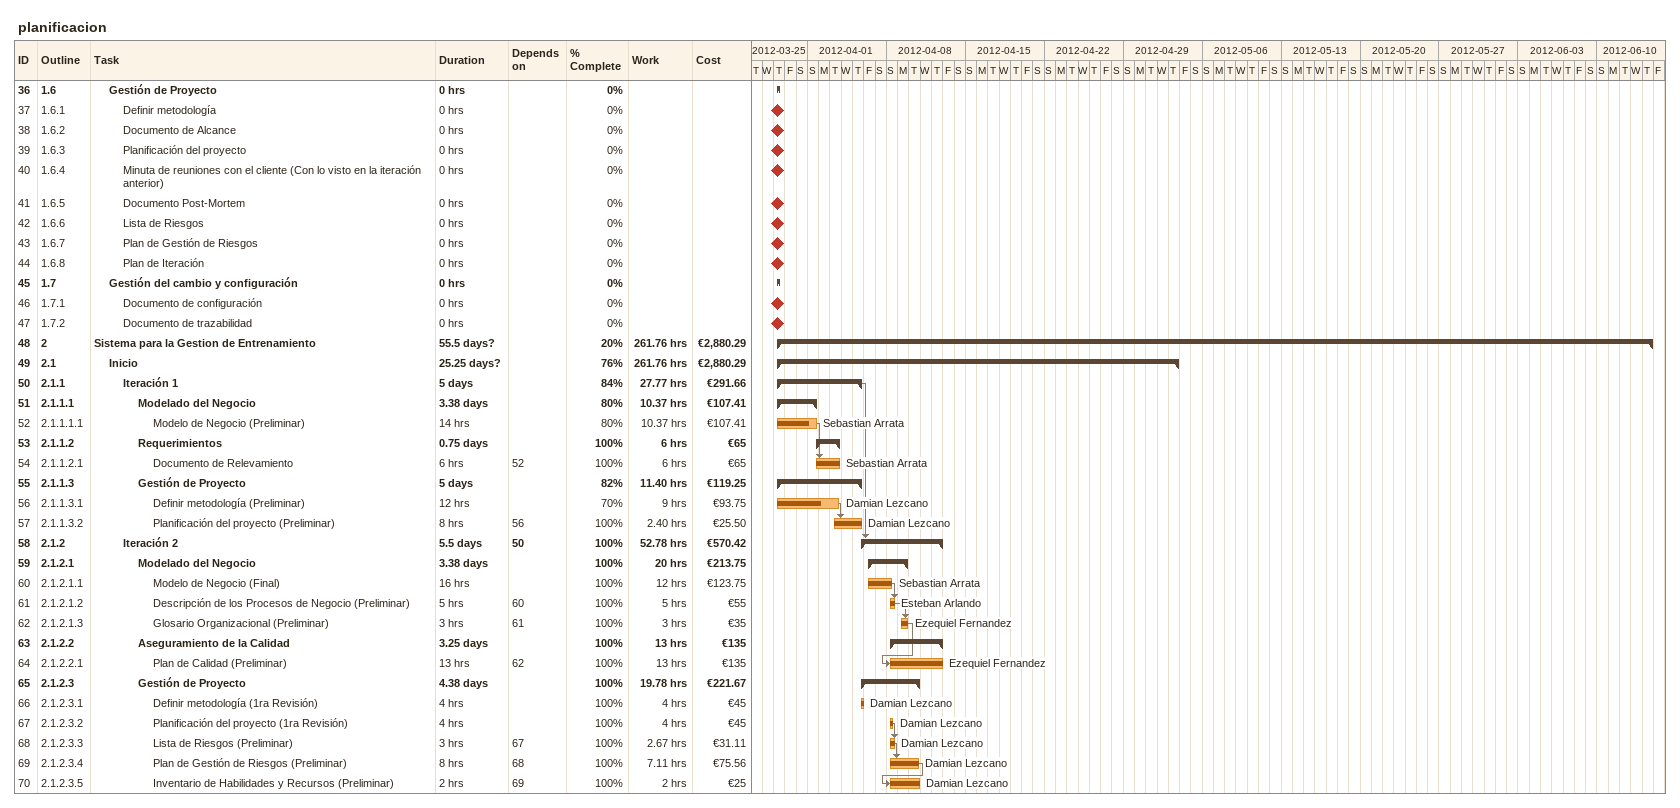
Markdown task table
planificacion

| ID | WBS | Task | Duration | Start | Finish | Predecessors | Resources | % complete | Work (h) | Cost (€) |
|---|---|---|---|---|---|---|---|---|---|---|
| 36 | 1.6 | **Gestión de Proyecto** | 0h | 2012-03-29 | 2012-03-29 |  |  | 0 |  |  |
| 37 | 1.6.1 | Definir metodología | 0h | 2012-03-29 | 2012-03-29 |  |  | 0 |  |  |
| 38 | 1.6.2 | Documento de Alcance | 0h | 2012-03-29 | 2012-03-29 |  |  | 0 |  |  |
| 39 | 1.6.3 | Planificación del proyecto | 0h | 2012-03-29 | 2012-03-29 |  |  | 0 |  |  |
| 40 | 1.6.4 | Minuta de reuniones con el cliente (Con lo visto en la iteración anterior) | 0h | 2012-03-29 | 2012-03-29 |  |  | 0 |  |  |
| 41 | 1.6.5 | Documento Post-Mortem | 0h | 2012-03-29 | 2012-03-29 |  |  | 0 |  |  |
| 42 | 1.6.6 | Lista de Riesgos | 0h | 2012-03-29 | 2012-03-29 |  |  | 0 |  |  |
| 43 | 1.6.7 | Plan de Gestión de Riesgos | 0h | 2012-03-29 | 2012-03-29 |  |  | 0 |  |  |
| 44 | 1.6.8 | Plan de Iteración | 0h | 2012-03-29 | 2012-03-29 |  |  | 0 |  |  |
| 45 | 1.7 | **Gestión del cambio y configuración** | 0h | 2012-03-29 | 2012-03-29 |  |  | 0 |  |  |
| 46 | 1.7.1 | Documento de configuración | 0h | 2012-03-29 | 2012-03-29 |  |  | 0 |  |  |
| 47 | 1.7.2 | Documento de trazabilidad | 0h | 2012-03-29 | 2012-03-29 |  |  | 0 |  |  |
| 48 | 2 | **Sistema para la Gestion de Entrenamiento** | 55.5d? | 2012-03-29 | 2012-06-14 |  |  | 20 | 261.76 | 2880.29 |
| 49 | 2.1 | **Inicio** | 25.25d? | 2012-03-29 | 2012-05-03 |  |  | 76 | 261.76 | 2880.29 |
| 50 | 2.1.1 | **Iteración 1** | 5d | 2012-03-29 | 2012-04-05 |  |  | 84 | 27.77 | 291.66 |
| 51 | 2.1.1.1 | **Modelado del Negocio** | 3.38d | 2012-03-29 | 2012-04-01 |  |  | 80 | 10.37 | 107.41 |
| 52 | 2.1.1.1.1 | Modelo de Negocio (Preliminar) | 14h | 2012-03-29 | 2012-04-01 |  | Sebastian Arrata | 80 | 10.37 | 107.41 |
| 53 | 2.1.1.2 | **Requerimientos** | 0.75d | 2012-04-01 | 2012-04-03 |  |  | 100 | 6 | 65 |
| 54 | 2.1.1.2.1 | Documento de Relevamiento | 6h | 2012-04-01 | 2012-04-03 | 52 | Sebastian Arrata | 100 | 6 | 65 |
| 55 | 2.1.1.3 | **Gestión de Proyecto** | 5d | 2012-03-29 | 2012-04-05 |  |  | 82 | 11.40 | 119.25 |
| 56 | 2.1.1.3.1 | Definir metodología (Preliminar) | 12h | 2012-03-29 | 2012-04-03 |  | Damian Lezcano | 70 | 9 | 93.75 |
| 57 | 2.1.1.3.2 | Planificación del proyecto (Preliminar) | 8h | 2012-04-03 | 2012-04-05 | 56 | Damian Lezcano | 100 | 2.40 | 25.50 |
| 58 | 2.1.2 | **Iteración 2** | 5.5d | 2012-04-05 | 2012-04-12 | 50 |  | 100 | 52.78 | 570.42 |
| 59 | 2.1.2.1 | **Modelado del Negocio** | 3.38d | 2012-04-06 | 2012-04-09 |  |  | 100 | 20 | 213.75 |
| 60 | 2.1.2.1.1 | Modelo de Negocio (Final) | 16h | 2012-04-06 | 2012-04-08 |  | Sebastian Arrata | 100 | 12 | 123.75 |
| 61 | 2.1.2.1.2 | Descripción de los Procesos de Negocio (Preliminar) | 5h | 2012-04-08 | 2012-04-08 | 60 | Esteban Arlando | 100 | 5 | 55 |
| 62 | 2.1.2.1.3 | Glosario Organizacional (Preliminar) | 3h | 2012-04-09 | 2012-04-09 | 61 | Ezequiel Fernandez | 100 | 3 | 35 |
| 63 | 2.1.2.2 | **Aseguramiento de la Calidad** | 3.25d | 2012-04-08 | 2012-04-12 |  |  | 100 | 13 | 135 |
| 64 | 2.1.2.2.1 | Plan de Calidad (Preliminar) | 13h | 2012-04-08 | 2012-04-12 | 62 | Ezequiel Fernandez | 100 | 13 | 135 |
| 65 | 2.1.2.3 | **Gestión de Proyecto** | 4.38d | 2012-04-05 | 2012-04-10 |  |  | 100 | 19.78 | 221.67 |
| 66 | 2.1.2.3.1 | Definir metodología (1ra Revisión) | 4h | 2012-04-05 | 2012-04-05 |  | Damian Lezcano | 100 | 4 | 45 |
| 67 | 2.1.2.3.2 | Planificación del proyecto (1ra Revisión) | 4h | 2012-04-08 | 2012-04-08 |  | Damian Lezcano | 100 | 4 | 45 |
| 68 | 2.1.2.3.3 | Lista de Riesgos (Preliminar) | 3h | 2012-04-08 | 2012-04-08 | 67 | Damian Lezcano | 100 | 2.67 | 31.11 |
| 69 | 2.1.2.3.4 | Plan de Gestión de Riesgos (Preliminar) | 8h | 2012-04-08 | 2012-04-10 | 68 | Damian Lezcano | 100 | 7.11 | 75.56 |
| 70 | 2.1.2.3.5 | Inventario de Habilidades y Recursos (Preliminar) | 2h | 2012-04-08 | 2012-04-10 | 69 | Damian Lezcano | 100 | 2 | 25 |
